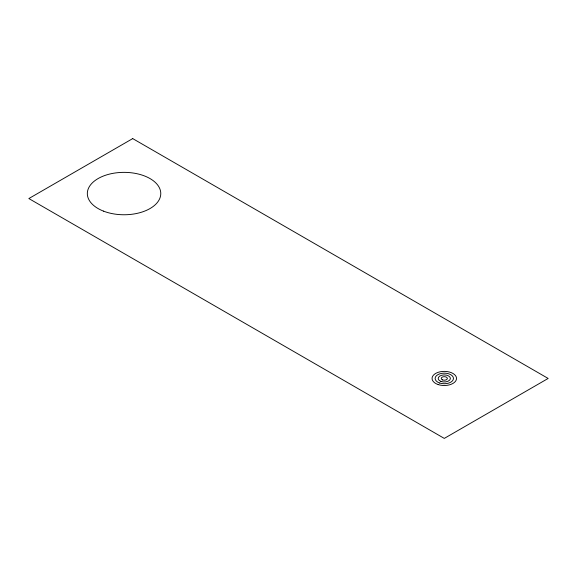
<?xml version="1.0" encoding="UTF-8"?>
<svg xmlns="http://www.w3.org/2000/svg" width="577" height="577" viewBox="0 0 577 577"><rect width="100%" height="100%" fill="white"/><g stroke="black" fill="none" stroke-linecap="round" stroke-linejoin="round"><path stroke-width="0.87" d="M132.71 138.595L28.85 198.553L444.29 438.405L548.15 378.447L132.71 138.595M438.167 384.563A12.24 7.068 0 0 0 456.53 378.447A12.24 7.068 0 0 0 438.167 372.324A12.24 7.068 0 0 0 438.167 384.563M439.703 383.034A9.182 5.301 0 0 0 453.472 378.447A9.182 5.301 0 0 0 439.703 373.853A9.182 5.301 0 0 0 439.703 383.034M440.857 381.368A6.123 3.534 0 0 0 450.392 378.7A6.123 3.534 0 0 0 441.614 375.266A6.123 3.534 0 0 0 440.857 381.368M442.573 379.904A3.058 1.767 0 0 0 447.341 378.57A3.058 1.767 0 0 0 442.956 376.853A3.058 1.767 0 0 0 442.573 379.904M103.471 211.117A36.719 21.198 0 0 0 160.68 195.069A36.719 21.198 0 0 0 108.007 174.492A36.719 21.198 0 0 0 103.471 211.117"/></g></svg>
